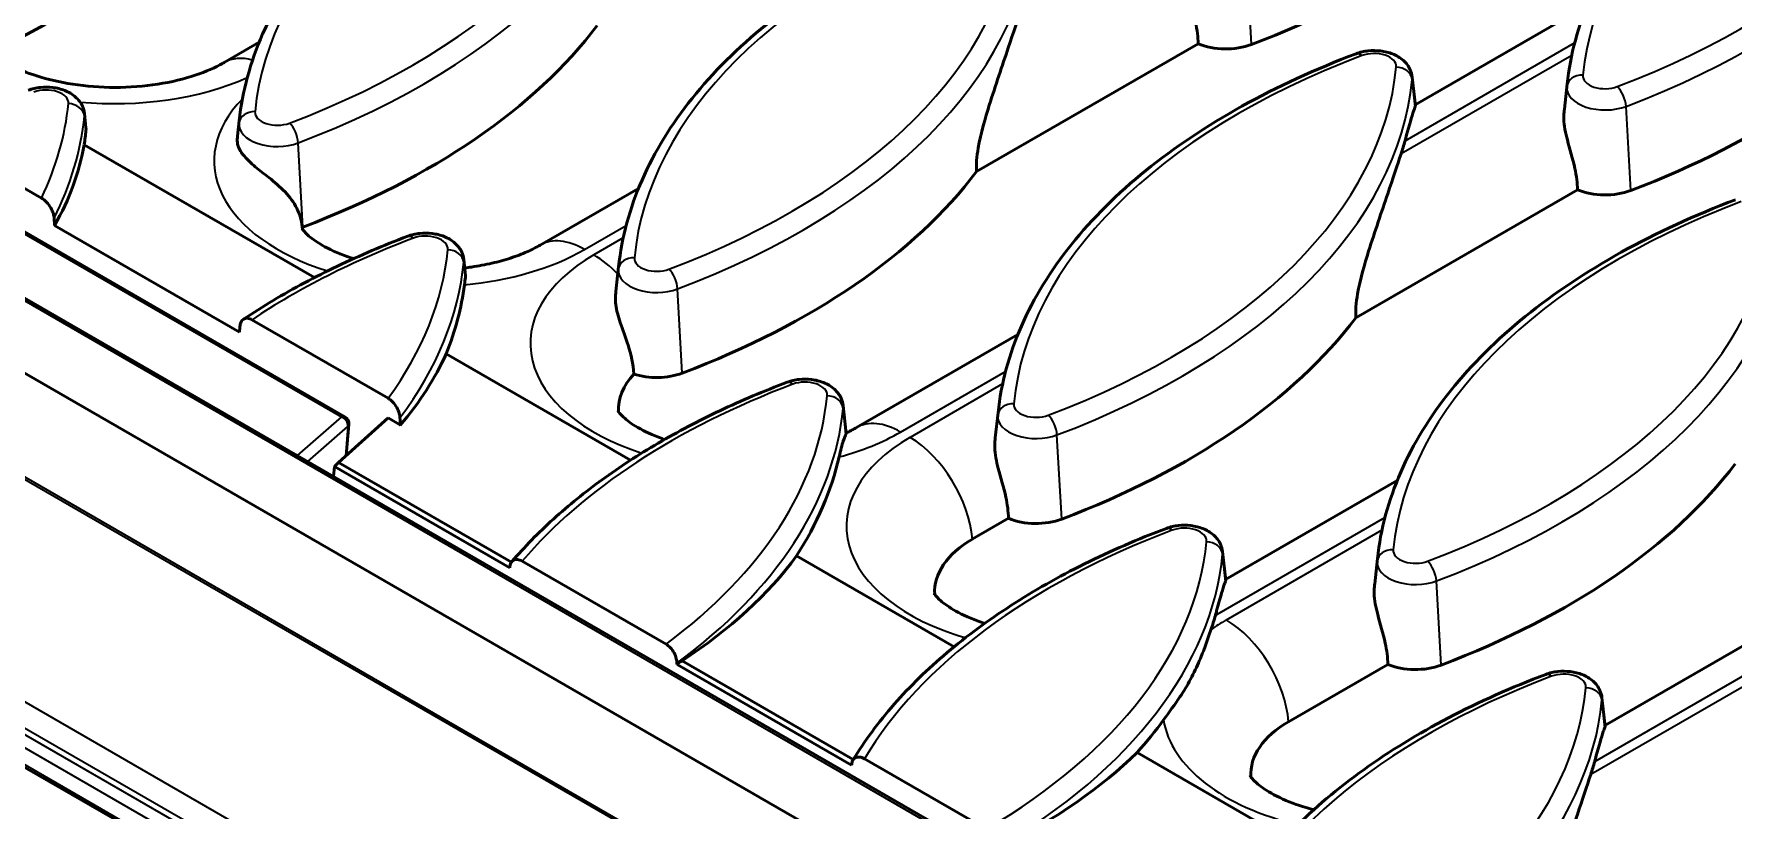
# Model space of a CAD drawing. Header units: millimetres. Extents: x 0 to 1485, y 0 to 1050.
# Drawn here: x 138 to 190.8, y 254.7 to 278.8 of the extents above; entities that cross this region are included whole.
import ezdxf

# ---------------------------------------------------------------- set-up
doc = ezdxf.new("R2010")
doc.units = ezdxf.units.MM
doc.header["$LTSCALE"] = 2.5
doc.layers.add('Sichtbar (ISO)', color=7, linetype='Continuous', lineweight=50)
doc.layers.add('Sichtbar schmal (ISO)', color=7, linetype='Continuous', lineweight=35)

msp = doc.modelspace()

# ---------------------------------------------------------------- linework, layer by layer
at = {"layer": 'Sichtbar (ISO)'}
for p, q in [((405.172, 116.161), (51.619, 320.286)), ((49.549, 319.15), (403.102, 115.026)), ((48.187, 307.69), (403.051, 102.809)), ((180.884, 276.594), (186.218, 279.674)), ((143.881, 277.911), (144.97, 278.54)), ((167.256, 274.523), (174.139, 278.497)), ((180.791, 277.462), (180.887, 276.566)), ((185.601, 277.246), (185.517, 276.459)), ((139.543, 276.328), (139.591, 275.886)), ((144.353, 276.112), (144.301, 275.622)), ((134.899, 275.61), (138.207, 273.701)), ((146.688, 271.232), (139.536, 275.361)), ((153.702, 272.241), (156.755, 274.004)), ((179.041, 269.987), (185.924, 273.961)), ((147.634, 266.909), (136.622, 273.267)), ((138.602, 273.08), (138.605, 273.041)), ((138.616, 272.851), (144.356, 269.538)), ((151.328, 271.792), (151.381, 271.301)), ((156.139, 271.576), (156.055, 270.8)), ((144.376, 269.709), (144.381, 269.744)), ((144.749, 269.923), (148.976, 267.483)), ((163.523, 266.571), (168.54, 269.467)), ((156.51, 265.561), (150.784, 268.868)), ((163.113, 267.256), (163.206, 266.39)), ((147.436, 265.493), (148.975, 266.871)), ((147.679, 265.711), (147.758, 266.672)), ((149.357, 266.65), (148.975, 266.871)), ((167.924, 267.04), (167.839, 266.253)), ((147.307, 265.364), (147.436, 265.493)), ((152.808, 262.392), (147.436, 265.493)), ((147.282, 265.054), (147.307, 265.364)), ((147.307, 265.364), (152.756, 262.218)), ((174.992, 261.852), (180.325, 264.931)), ((167.125, 263.107), (168.247, 263.755)), ((153.143, 262.424), (157.611, 259.844)), ((166.556, 259.761), (161.662, 262.587)), ((174.899, 262.72), (174.995, 261.824)), ((179.709, 262.504), (179.624, 261.717)), ((152.756, 262.218), (152.759, 262.253)), ((186.777, 257.316), (192.11, 260.395)), ((157.951, 259.256), (157.952, 259.217)), ((157.952, 259.217), (163.373, 256.088)), ((163.426, 256.262), (158.107, 259.332)), ((176.946, 257.437), (180.032, 259.218)), ((186.684, 258.184), (186.78, 257.288)), ((163.373, 256.088), (163.377, 256.123)), ((163.777, 256.284), (167.564, 254.098)), ((176.834, 253.828), (172.242, 256.479))]:
    msp.add_line(p, q, dxfattribs=at)
msp.add_arc((147.509, 266.693), 0.25, 355.3031, 60, dxfattribs=at)
for centre, major_axis, ratio, start_param, end_param in [((162.233, 290.431), (-24.756, 0), 0.57735, 2.150508, 2.731215), ((120.985, 289.297), (-24.756, 0), 0.57735, 2.256006, 2.731215), ((174.018, 285.895), (-24.756, 0), 0.57735, 2.150508, 2.731215), ((132.77, 284.761), (-24.756, 0), 0.57735, 2.150508, 2.731215), ((174.996, 279.177), (-1.456, 0), 0.57735, 0.941808, 2.150508), ((115.092, 276.596), (24.538, 0), 0.57735, 6.195914, 6.227073), ((138.356, 275.842), (1.238, 0), 0.57735, 6.227073, 6.345089), ((115.2, 277.569), (24.428, -1.412), 0.534836, 6.023621, 6.222012), ((156.34, 277.73), (24.538, 0), 0.57735, 6.094503, 6.123734), ((144.555, 280.225), (-24.756, 0), 0.57735, 2.150508, 2.731215), ((186.781, 274.641), (-1.456, 0), 0.57735, 0.941808, 2.150508), ((145.533, 273.507), (-1.456, 0), 0.57735, 2.134997, 2.150508), ((150.312, 272.814), (-4, 0), 0.57735, 0.007874, 0.035044), ((126.877, 272.06), (24.538, 0), 0.57735, 6.055891, 6.20909), ((156.34, 275.689), (-24.756, 0), 0.57735, 2.150508, 2.731215), ((126.985, 272.871), (24.445, -1.413), 0.534836, 5.898086, 6.081476), ((160.133, 267.144), (-4, 0), 0.57735, 5.790555, 6.318229), ((157.318, 268.97), (-1.456, 0), 0.57735, 1.061546, 2.150508), ((138.662, 267.524), (24.538, 0), 0.57735, 5.92724, 6.151315), ((168.125, 271.153), (-24.756, 0), 0.57735, 2.150508, 2.731215), ((169.103, 264.434), (-1.456, 0), 0.57735, 0.941808, 2.150508), ((169.954, 261.474), (-4, 0), 0.57735, 5.497787, 6.318229), ((138.771, 268.173), (24.463, -1.414), 0.534836, 5.654195, 5.952446), ((150.448, 262.988), (24.538, 0), 0.57735, 6.091814, 6.123755), ((138.662, 267.932), (-24.494, 0), 0.57735, 2.477616, 2.487905), ((180.889, 259.898), (-1.456, 0), 0.57735, 0.941808, 2.150508), ((150.448, 262.988), (-24.538, 0), 0.57735, 2.66421, 2.743231), ((179.775, 255.804), (-4, 0), 0.57735, 5.497787, 6.318229), ((150.556, 263.475), (24.48, -1.415), 0.534836, 5.540357, 5.830737), ((162.233, 258.452), (24.538, 0), 0.57735, 6.094503, 6.123734)]:
    msp.add_ellipse(centre, major_axis=major_axis, ratio=ratio, start_param=start_param, end_param=end_param, dxfattribs=at)
for points, knots in [([(185.601, 277.246), (185.699, 278.155), (185.943, 279.057), (186.711, 280.809), (187.233, 281.658), (188.532, 283.277), (189.307, 284.047), (191.083, 285.485), (192.083, 286.153), (194.272, 287.367), (195.461, 287.914), (196.725, 288.392)], [2.4180978, 2.4180978, 2.4180978, 2.4180978, 2.6039342, 2.6039342, 2.7897706, 2.7897706, 2.9756069, 2.9756069, 3.1614433, 3.1614433, 3.3472796, 3.3472796, 3.3472796, 3.3472796]), ([(144.353, 276.112), (144.451, 277.021), (144.696, 277.923), (145.463, 279.675), (145.985, 280.524), (147.284, 282.143), (148.06, 282.913), (149.835, 284.351), (150.835, 285.019), (153.024, 286.233), (154.213, 286.78), (155.477, 287.258)], [2.4180978, 2.4180978, 2.4180978, 2.4180978, 2.6039342, 2.6039342, 2.7897706, 2.7897706, 2.9756069, 2.9756069, 3.1614433, 3.1614433, 3.3472796, 3.3472796, 3.3472796, 3.3472796]), ([(156.139, 271.576), (156.236, 272.485), (156.481, 273.387), (157.248, 275.139), (157.77, 275.988), (159.069, 277.607), (159.845, 278.377), (161.62, 279.815), (162.62, 280.483), (164.809, 281.697), (165.998, 282.244), (167.263, 282.722)], [2.4180978, 2.4180978, 2.4180978, 2.4180978, 2.6039342, 2.6039342, 2.7897706, 2.7897706, 2.9756069, 2.9756069, 3.1614433, 3.1614433, 3.3472796, 3.3472796, 3.3472796, 3.3472796]), ([(174.139, 278.497), (174.136, 278.704), (174.107, 278.928), (173.995, 279.453), (173.899, 279.757), (173.797, 280.15), (173.77, 280.263), (173.729, 280.485), (173.716, 280.594), (173.711, 280.75), (173.712, 280.808), (173.718, 280.865)], [1.754995, 1.754995, 1.754995, 1.754995, 1.892647, 1.892647, 2.0720945, 2.0720945, 2.1365308, 2.1365308, 2.2009671, 2.2009671, 2.2396712, 2.2396712, 2.2396712, 2.2396712]), ([(168.657, 279.609), (168.541, 279.258), (168.4, 278.834), (168.055, 277.815), (167.844, 277.205), (167.53, 276.194), (167.386, 275.704), (167.286, 275.135), (167.267, 274.997), (167.248, 274.742), (167.247, 274.624), (167.256, 274.523)], [3.562475, 3.562475, 3.562475, 3.562475, 3.924729, 3.924729, 4.355561, 4.355561, 4.625893, 4.625893, 4.702196, 4.702196, 4.773128, 4.773128, 4.773128, 4.773128]), ([(136.476, 278.431), (136.476, 278.431), (136.479, 278.425), (136.51, 278.377), (136.581, 278.285), (136.843, 278.07), (137.016, 277.952), (137.464, 277.717), (137.744, 277.599), (138.399, 277.389), (138.779, 277.299), (139.602, 277.173), (140.047, 277.14), (140.945, 277.14), (141.397, 277.175), (142.244, 277.307), (142.64, 277.403), (143.319, 277.629), (143.607, 277.757), (143.852, 277.894), (143.866, 277.903), (143.881, 277.911)], [4.199063, 4.199063, 4.199063, 4.199063, 4.28363, 4.28363, 4.538344, 4.538344, 4.759599, 4.759599, 4.991313, 4.991313, 5.238778, 5.238778, 5.498057, 5.498057, 5.761601, 5.761601, 6.02072, 6.02072, 6.267163, 6.267163, 6.283185, 6.283185, 6.283185, 6.283185]), ([(167.924, 267.04), (168.021, 267.949), (168.266, 268.851), (169.033, 270.602), (169.556, 271.452), (170.854, 273.071), (171.63, 273.841), (173.405, 275.279), (174.405, 275.946), (176.594, 277.161), (177.783, 277.708), (179.048, 278.186)], [2.4180978, 2.4180978, 2.4180978, 2.4180978, 2.6039342, 2.6039342, 2.7897706, 2.7897706, 2.9756069, 2.9756069, 3.1614433, 3.1614433, 3.3472796, 3.3472796, 3.3472796, 3.3472796]), ([(179.048, 278.186), (179.168, 278.231), (179.295, 278.26), (179.551, 278.287), (179.68, 278.287), (179.935, 278.255), (180.061, 278.225), (180.3, 278.13), (180.415, 278.065), (180.601, 277.899), (180.677, 277.805), (180.76, 277.62), (180.783, 277.542), (180.791, 277.462)], [3.34728, 3.34728, 3.34728, 3.34728, 3.742348, 3.742348, 4.136015, 4.136015, 4.530025, 4.530025, 4.924042, 4.924042, 5.243901, 5.243901, 5.435884, 5.435884, 5.435884, 5.435884]), ([(137.8, 277.052), (137.92, 277.097), (138.047, 277.126), (138.303, 277.153), (138.432, 277.153), (138.688, 277.121), (138.813, 277.091), (139.052, 276.996), (139.167, 276.931), (139.353, 276.765), (139.429, 276.671), (139.513, 276.486), (139.535, 276.408), (139.543, 276.328)], [3.34728, 3.34728, 3.34728, 3.34728, 3.742348, 3.742348, 4.136015, 4.136015, 4.530025, 4.530025, 4.924042, 4.924042, 5.243901, 5.243901, 5.435884, 5.435884, 5.435884, 5.435884]), ([(180.881, 276.539), (180.866, 276.504), (180.85, 276.459), (180.773, 276.229), (180.699, 275.958), (180.601, 275.604), (180.584, 275.544), (180.566, 275.481)], [0.635921, 0.635921, 0.635921, 0.635921, 0.7360198, 0.7360198, 1.0671166, 1.0671166, 1.1316401, 1.1316401, 1.1316401, 1.1316401]), ([(185.924, 273.961), (185.922, 274.168), (185.892, 274.392), (185.78, 274.917), (185.685, 275.221), (185.582, 275.613), (185.555, 275.727), (185.514, 275.949), (185.501, 276.058), (185.496, 276.213), (185.498, 276.272), (185.503, 276.328)], [1.754995, 1.754995, 1.754995, 1.754995, 1.892647, 1.892647, 2.0720945, 2.0720945, 2.1365308, 2.1365308, 2.2009671, 2.2009671, 2.2396712, 2.2396712, 2.2396712, 2.2396712]), ([(146.312, 272.796), (146.285, 273.043), (146.215, 273.237), (146.049, 273.568), (145.926, 273.732), (145.622, 274.053), (145.451, 274.197), (145.126, 274.457), (144.981, 274.567), (144.721, 274.785), (144.605, 274.891), (144.421, 275.108), (144.355, 275.214), (144.294, 275.393), (144.285, 275.466), (144.292, 275.536)], [-0.8478727, -0.8478727, -0.8478727, -0.8478727, -0.7462862, -0.7462862, -0.624715, -0.624715, -0.5010275, -0.5010275, -0.3965212, -0.3965212, -0.2943191, -0.2943191, -0.1948734, -0.1948734, -0.1246756, -0.1246756, -0.1246756, -0.1246756]), ([(180.442, 275.073), (180.326, 274.722), (180.185, 274.298), (179.84, 273.279), (179.629, 272.669), (179.315, 271.658), (179.171, 271.168), (179.071, 270.599), (179.052, 270.461), (179.033, 270.206), (179.033, 270.088), (179.041, 269.987)], [3.562475, 3.562475, 3.562475, 3.562475, 3.924729, 3.924729, 4.355561, 4.355561, 4.625893, 4.625893, 4.702196, 4.702196, 4.773128, 4.773128, 4.773128, 4.773128]), ([(138.207, 273.701), (138.259, 273.671), (138.32, 273.622), (138.414, 273.524), (138.463, 273.459), (138.53, 273.343), (138.561, 273.273), (138.591, 273.171), (138.6, 273.123), (138.602, 273.08)], [0.4767997, 0.4767997, 0.4767997, 0.4767997, 0.5211782, 0.5211782, 0.5631257, 0.5631257, 0.6017651, 0.6017651, 0.6289076, 0.6289076, 0.6289076, 0.6289076]), ([(179.709, 262.504), (179.806, 263.413), (180.051, 264.315), (180.818, 266.066), (181.341, 266.916), (182.639, 268.535), (183.415, 269.305), (185.19, 270.742), (186.19, 271.41), (188.379, 272.625), (189.568, 273.172), (190.833, 273.65)], [2.4180978, 2.4180978, 2.4180978, 2.4180978, 2.6039342, 2.6039342, 2.7897706, 2.7897706, 2.9756069, 2.9756069, 3.1614433, 3.1614433, 3.3472796, 3.3472796, 3.3472796, 3.3472796]), ([(144.484, 269.939), (144.782, 270.138), (145.089, 270.332), (145.721, 270.709), (146.045, 270.892), (146.711, 271.247), (147.053, 271.42), (147.751, 271.753), (148.108, 271.914), (148.836, 272.224), (149.207, 272.373), (149.585, 272.516)], [3.0695019, 3.0695019, 3.0695019, 3.0695019, 3.1250575, 3.1250575, 3.180613, 3.180613, 3.2361685, 3.2361685, 3.2917241, 3.2917241, 3.3472796, 3.3472796, 3.3472796, 3.3472796]), ([(146.297, 272.761), (146.297, 272.761), (146.299, 272.758), (146.319, 272.725), (146.381, 272.636), (146.634, 272.421), (146.801, 272.305), (147.236, 272.069), (147.509, 271.95), (147.847, 271.838), (147.876, 271.829), (147.904, 271.82)], [4.1990628, 4.1990628, 4.1990628, 4.1990628, 4.259345, 4.259345, 4.5240345, 4.5240345, 4.7452462, 4.7452462, 4.9759835, 4.9759835, 4.9967747, 4.9967747, 4.9967747, 4.9967747]), ([(149.585, 272.516), (149.706, 272.561), (149.832, 272.59), (150.088, 272.617), (150.217, 272.616), (150.473, 272.585), (150.598, 272.555), (150.837, 272.46), (150.952, 272.395), (151.138, 272.229), (151.214, 272.135), (151.298, 271.949), (151.32, 271.872), (151.328, 271.792)], [3.34728, 3.34728, 3.34728, 3.34728, 3.742348, 3.742348, 4.136015, 4.136015, 4.530025, 4.530025, 4.924042, 4.924042, 5.243901, 5.243901, 5.435884, 5.435884, 5.435884, 5.435884]), ([(151.356, 271.532), (151.427, 271.54), (151.497, 271.549), (151.786, 271.592), (151.999, 271.632), (152.407, 271.726), (152.601, 271.781), (152.965, 271.9), (153.134, 271.965), (153.442, 272.1), (153.581, 272.171), (153.702, 272.241)], [5.7028868, 5.7028868, 5.7028868, 5.7028868, 5.7455387, 5.7455387, 5.8799504, 5.8799504, 6.014362, 6.014362, 6.1487737, 6.1487737, 6.2831853, 6.2831853, 6.2831853, 6.2831853]), ([(151.381, 271.301), (151.383, 271.281), (151.383, 271.26), (151.379, 271.238), (151.379, 271.238), (151.379, 271.238)], [-0.124689, -0.124689, -0.124689, -0.124689, -0.09496697, -0.09496697, -0.09481806, -0.09481806, -0.09481806, -0.09481806]), ([(156.608, 268.236), (156.595, 268.547), (156.524, 268.845), (156.356, 269.377), (156.265, 269.611), (156.123, 270.036), (156.072, 270.216), (156.036, 270.488), (156.033, 270.585), (156.042, 270.677)], [-0.5933631, -0.5933631, -0.5933631, -0.5933631, -0.4453286, -0.4453286, -0.3155951, -0.3155951, -0.2024793, -0.2024793, -0.1343863, -0.1343863, -0.1343863, -0.1343863]), ([(144.381, 269.744), (144.385, 269.785), (144.397, 269.824), (144.43, 269.892), (144.461, 269.926), (144.526, 269.964), (144.571, 269.973), (144.654, 269.966), (144.706, 269.949), (144.749, 269.923)], [0.0084432, 0.0084432, 0.0084432, 0.0084432, 0.0370523, 0.0370523, 0.0740566, 0.0740566, 0.111089, 0.111089, 0.1482178, 0.1482178, 0.1482178, 0.1482178]), ([(152.821, 262.409), (153.212, 262.864), (153.644, 263.306), (154.584, 264.158), (155.092, 264.569), (156.177, 265.355), (156.754, 265.73), (157.972, 266.443), (158.613, 266.78), (159.951, 267.412), (160.648, 267.707), (161.37, 267.98)], [2.8170169, 2.8170169, 2.8170169, 2.8170169, 2.9230694, 2.9230694, 3.029122, 3.029122, 3.1351745, 3.1351745, 3.2412271, 3.2412271, 3.3472796, 3.3472796, 3.3472796, 3.3472796]), ([(161.37, 267.98), (161.491, 268.025), (161.617, 268.054), (161.873, 268.081), (162.003, 268.08), (162.258, 268.049), (162.383, 268.019), (162.623, 267.924), (162.737, 267.859), (162.923, 267.693), (162.999, 267.599), (163.083, 267.413), (163.105, 267.336), (163.113, 267.256)], [3.34728, 3.34728, 3.34728, 3.34728, 3.742348, 3.742348, 4.136015, 4.136015, 4.530025, 4.530025, 4.924042, 4.924042, 5.243901, 5.243901, 5.435884, 5.435884, 5.435884, 5.435884]), ([(149.021, 267.454), (149.057, 267.428), (149.094, 267.396), (149.167, 267.318), (149.213, 267.255), (149.277, 267.142), (149.306, 267.072), (149.334, 266.97), (149.343, 266.921), (149.345, 266.878)], [0.4737426, 0.4737426, 0.4737426, 0.4737426, 0.5022838, 0.5022838, 0.5420611, 0.5420611, 0.5800859, 0.5800859, 0.6079076, 0.6079076, 0.6079076, 0.6079076]), ([(156.118, 267.091), (156.118, 267.091), (156.119, 267.09), (156.13, 267.07), (156.176, 266.998), (156.386, 266.805), (156.536, 266.691), (156.938, 266.457), (157.193, 266.337), (157.513, 266.221), (157.539, 266.212), (157.565, 266.203)], [4.1990628, 4.1990628, 4.1990628, 4.1990628, 4.23945, 4.23945, 4.4873145, 4.4873145, 4.7090489, 4.7090489, 4.9374091, 4.9374091, 4.9570769, 4.9570769, 4.9570769, 4.9570769]), ([(163.205, 266.406), (163.221, 266.413), (163.236, 266.421), (163.276, 266.44), (163.3, 266.452), (163.347, 266.475), (163.371, 266.487), (163.416, 266.511), (163.438, 266.523), (163.481, 266.547), (163.502, 266.559), (163.523, 266.571)], [6.1772271, 6.1772271, 6.1772271, 6.1772271, 6.1917517, 6.1917517, 6.2146101, 6.2146101, 6.2374685, 6.2374685, 6.2603269, 6.2603269, 6.2831853, 6.2831853, 6.2831853, 6.2831853]), ([(163.2, 266.369), (163.175, 266.323), (163.147, 266.252), (163.078, 266.031), (163.034, 265.867), (162.987, 265.661)], [-0.3854606, -0.3854606, -0.3854606, -0.3854606, -0.2155039, -0.2155039, 0, 0, 0, 0]), ([(168.247, 263.755), (168.244, 263.962), (168.215, 264.186), (168.103, 264.71), (168.007, 265.015), (167.904, 265.407), (167.877, 265.52), (167.836, 265.743), (167.823, 265.852), (167.818, 266.007), (167.82, 266.065), (167.826, 266.122)], [1.754995, 1.754995, 1.754995, 1.754995, 1.892647, 1.892647, 2.0720945, 2.0720945, 2.1365308, 2.1365308, 2.2009671, 2.2009671, 2.2396712, 2.2396712, 2.2396712, 2.2396712]), ([(163.416, 256.246), (163.779, 256.841), (164.207, 257.419), (165.186, 258.535), (165.736, 259.072), (166.95, 260.097), (167.612, 260.585), (169.038, 261.505), (169.801, 261.937), (171.416, 262.738), (172.267, 263.108), (173.155, 263.443)], [2.6945783, 2.6945783, 2.6945783, 2.6945783, 2.8251185, 2.8251185, 2.9556588, 2.9556588, 3.0861991, 3.0861991, 3.2167394, 3.2167394, 3.3472796, 3.3472796, 3.3472796, 3.3472796]), ([(173.155, 263.443), (173.276, 263.489), (173.402, 263.518), (173.658, 263.545), (173.788, 263.544), (174.043, 263.513), (174.168, 263.483), (174.408, 263.388), (174.522, 263.323), (174.708, 263.157), (174.784, 263.063), (174.868, 262.877), (174.89, 262.8), (174.899, 262.72)], [3.34728, 3.34728, 3.34728, 3.34728, 3.742348, 3.742348, 4.136015, 4.136015, 4.530025, 4.530025, 4.924042, 4.924042, 5.243901, 5.243901, 5.435884, 5.435884, 5.435884, 5.435884]), ([(152.759, 262.253), (152.764, 262.293), (152.775, 262.331), (152.808, 262.398), (152.839, 262.433), (152.906, 262.47), (152.953, 262.479), (153.04, 262.47), (153.096, 262.451), (153.143, 262.424)], [0.0084385, 0.0084385, 0.0084385, 0.0084385, 0.0364227, 0.0364227, 0.0734926, 0.0734926, 0.111794, 0.111794, 0.1515427, 0.1515427, 0.1515427, 0.1515427]), ([(174.989, 261.797), (174.973, 261.762), (174.957, 261.717), (174.881, 261.487), (174.806, 261.215), (174.712, 260.875), (174.699, 260.83), (174.686, 260.783)], [0.635921, 0.635921, 0.635921, 0.635921, 0.7360198, 0.7360198, 1.0671166, 1.0671166, 1.1163371, 1.1163371, 1.1163371, 1.1163371]), ([(165.939, 261.421), (165.939, 261.421), (165.94, 261.42), (165.949, 261.402), (165.993, 261.333), (166.196, 261.143), (166.343, 261.03), (166.74, 260.796), (166.993, 260.676), (167.358, 260.542), (167.433, 260.516), (167.51, 260.491)], [4.1990628, 4.1990628, 4.1990628, 4.1990628, 4.2364334, 4.2364334, 4.4812813, 4.4812813, 4.7031998, 4.7031998, 4.9311911, 4.9311911, 4.9880543, 4.9880543, 4.9880543, 4.9880543]), ([(180.032, 259.218), (180.029, 259.426), (180, 259.65), (179.888, 260.174), (179.792, 260.479), (179.69, 260.871), (179.662, 260.984), (179.621, 261.207), (179.608, 261.316), (179.603, 261.471), (179.605, 261.529), (179.611, 261.586)], [1.754995, 1.754995, 1.754995, 1.754995, 1.892647, 1.892647, 2.0720945, 2.0720945, 2.1365308, 2.1365308, 2.2009671, 2.2009671, 2.2396712, 2.2396712, 2.2396712, 2.2396712]), ([(174.537, 260.293), (174.484, 260.135), (174.427, 259.97), (174.31, 259.652), (174.25, 259.497), (174.098, 259.14), (174.007, 258.948), (173.8, 258.564), (173.692, 258.385), (173.414, 257.967), (173.244, 257.739), (173.064, 257.492)], [-0.9982078, -0.9982078, -0.9982078, -0.9982078, -0.8333139, -0.8333139, -0.6827434, -0.6827434, -0.482162, -0.482162, -0.2785039, -0.2785039, 0, 0, 0, 0]), ([(157.611, 259.844), (157.655, 259.819), (157.707, 259.777), (157.786, 259.69), (157.829, 259.63), (157.888, 259.52), (157.915, 259.452), (157.942, 259.35), (157.95, 259.3), (157.951, 259.256)], [0.4460192, 0.4460192, 0.4460192, 0.4460192, 0.4834233, 0.4834233, 0.5208221, 0.5208221, 0.5580742, 0.5580742, 0.5866425, 0.5866425, 0.5866425, 0.5866425]), ([(174.317, 249.89), (174.591, 250.636), (174.964, 251.366), (175.898, 252.776), (176.457, 253.457), (177.747, 254.753), (178.477, 255.369), (180.089, 256.524), (180.97, 257.063), (182.864, 258.054), (183.875, 258.505), (184.94, 258.907)], [2.5646578, 2.5646578, 2.5646578, 2.5646578, 2.7211822, 2.7211822, 2.8777066, 2.8777066, 3.0342309, 3.0342309, 3.1907553, 3.1907553, 3.3472796, 3.3472796, 3.3472796, 3.3472796]), ([(184.94, 258.907), (185.061, 258.953), (185.187, 258.981), (185.443, 259.009), (185.573, 259.008), (185.828, 258.977), (185.953, 258.947), (186.193, 258.852), (186.307, 258.787), (186.494, 258.621), (186.57, 258.527), (186.653, 258.341), (186.675, 258.264), (186.684, 258.184)], [3.34728, 3.34728, 3.34728, 3.34728, 3.742348, 3.742348, 4.136015, 4.136015, 4.530025, 4.530025, 4.924042, 4.924042, 5.243901, 5.243901, 5.435884, 5.435884, 5.435884, 5.435884]), ([(186.774, 257.261), (186.759, 257.226), (186.742, 257.181), (186.666, 256.951), (186.591, 256.679), (186.493, 256.325), (186.476, 256.265), (186.459, 256.202)], [0.635921, 0.635921, 0.635921, 0.635921, 0.7360198, 0.7360198, 1.0671166, 1.0671166, 1.1316401, 1.1316401, 1.1316401, 1.1316401]), ([(163.377, 256.123), (163.381, 256.162), (163.392, 256.2), (163.425, 256.266), (163.457, 256.3), (163.526, 256.336), (163.575, 256.344), (163.667, 256.334), (163.727, 256.313), (163.777, 256.284)], [0.0084361, 0.0084361, 0.0084361, 0.0084361, 0.0358192, 0.0358192, 0.0730838, 0.0730838, 0.1128159, 0.1128159, 0.1553307, 0.1553307, 0.1553307, 0.1553307]), ([(175.76, 255.751), (175.76, 255.751), (175.761, 255.749), (175.775, 255.724), (175.827, 255.646), (176.054, 255.444), (176.21, 255.329), (176.625, 255.094), (176.887, 254.974), (177.359, 254.809), (177.542, 254.754), (177.734, 254.705)], [4.1990628, 4.1990628, 4.1990628, 4.1990628, 4.2466447, 4.2466447, 4.501704, 4.501704, 4.7231164, 4.7231164, 4.9523828, 4.9523828, 5.0825039, 5.0825039, 5.0825039, 5.0825039]), ([(186.335, 255.795), (186.219, 255.444), (186.077, 255.02), (185.871, 254.409), (185.82, 254.259), (185.768, 254.106)], [3.5624746, 3.5624746, 3.5624746, 3.5624746, 3.9247289, 3.9247289, 4.0380301, 4.0380301, 4.0380301, 4.0380301])]:
    msp.add_open_spline(points, degree=3, knots=knots, dxfattribs=at)
for points in [[(180.887, 276.566), (180.888, 276.56), (180.886, 276.551), (180.881, 276.539)], [(185.503, 276.328), (185.508, 276.372), (185.512, 276.416), (185.517, 276.459)], [(144.292, 275.536), (144.295, 275.565), (144.298, 275.594), (144.301, 275.622)], [(151.379, 271.238), (151.369, 271.172), (151.358, 271.096), (151.348, 271.011)], [(156.042, 270.677), (156.047, 270.718), (156.051, 270.759), (156.055, 270.8)], [(148.976, 267.483), (148.991, 267.475), (149.006, 267.465), (149.021, 267.454)], [(163.206, 266.39), (163.207, 266.385), (163.205, 266.378), (163.2, 266.369)], [(167.826, 266.122), (167.83, 266.166), (167.835, 266.21), (167.839, 266.253)], [(174.995, 261.824), (174.995, 261.817), (174.994, 261.808), (174.989, 261.797)], [(179.611, 261.586), (179.615, 261.63), (179.62, 261.674), (179.624, 261.717)], [(174.686, 260.783), (174.682, 260.768), (174.678, 260.753), (174.674, 260.739)], [(186.78, 257.288), (186.781, 257.281), (186.779, 257.272), (186.774, 257.261)]]:
    msp.add_open_spline(points, degree=3, dxfattribs=at)
for points, weights in [([(138.605, 273.041), (138.61, 272.946), (138.616, 272.851)], [1, 1.00000098271, 1.00000184436]), ([(144.356, 269.538), (144.366, 269.623), (144.376, 269.709)], [1.00000143278, 1.00000076321, 1]), ([(149.345, 266.878), (149.351, 266.764), (149.357, 266.65)], [1, 1.00000007994, 1])]:
    msp.add_rational_spline(points, weights, degree=2, dxfattribs=at)
at = {"layer": 'Sichtbar schmal (ISO)'}
for p, q in [((51.494, 320.273), (405.047, 116.149)), ((48.842, 316.26), (402.395, 112.135)), ((402.404, 112.205), (48.851, 316.329)), ((48.842, 309.353), (402.395, 105.228)), ((48.135, 308.332), (401.688, 104.208)), ((401.865, 104.514), (48.312, 308.638)), ((48.488, 308.74), (402.042, 104.616)), ((401.688, 103.68), (48.135, 307.804)), ((175.794, 278.473), (175.648, 281.087)), ((180.566, 275.481), (185.836, 278.523)), ((185.744, 278.134), (180.442, 275.073)), ((180.881, 276.539), (180.792, 277.381)), ((185.503, 276.328), (185.593, 277.164)), ((139.591, 275.802), (139.544, 276.247)), ((187.579, 273.937), (187.433, 276.551)), ((144.292, 275.536), (144.345, 276.03)), ((146.331, 272.803), (146.185, 275.417)), ((136.513, 273.263), (147.525, 266.905)), ((155.077, 272.105), (156.373, 272.853)), ((156.281, 272.464), (155.368, 271.936)), ((151.379, 271.238), (151.329, 271.711)), ((156.042, 270.677), (156.13, 271.494)), ((158.116, 268.267), (157.97, 270.881)), ((164.898, 266.434), (168.158, 268.317)), ((168.066, 267.927), (165.189, 266.266)), ((163.2, 266.369), (163.114, 267.175)), ((147.525, 266.905), (146.156, 265.704)), ((146.485, 265.515), (147.725, 266.603)), ((147.725, 266.603), (147.649, 265.684)), ((167.826, 266.122), (167.915, 266.958)), ((169.901, 263.731), (169.755, 266.345)), ((174.719, 260.764), (179.943, 263.781)), ((179.851, 263.391), (175.01, 260.596)), ((174.989, 261.797), (174.899, 262.639)), ((179.611, 261.586), (179.7, 262.422)), ((181.686, 259.195), (181.54, 261.809)), ((186.459, 256.202), (191.728, 259.245)), ((191.636, 258.855), (186.335, 255.795)), ((186.774, 257.261), (186.684, 258.103))]:
    msp.add_line(p, q, dxfattribs=at)
for centre, major_axis, ratio, start_param, end_param in [((210.044, 276.744), (-23.992, 0), 0.57735, 5.2921, 6.227073), ((174.018, 288.753), (23.992, 0), 0.57735, 5.2921, 6.227073), ((168.797, 275.61), (-23.992, 0), 0.57735, 5.2921, 6.227073), ((174.018, 288.38), (24.49, 0), 0.57735, 5.2921, 6.227073), ((132.77, 287.619), (23.992, 0), 0.57735, 5.2921, 6.227073), ((132.77, 287.246), (24.49, 0), 0.57735, 5.2921, 6.227073), ((180.582, 271.074), (-23.992, 0), 0.57735, 5.2921, 6.227073), ((144.555, 283.083), (23.992, 0), 0.57735, 5.2921, 6.227073), ((144.555, 282.71), (24.49, 0), 0.57735, 5.2921, 6.227073), ((179.224, 277.718), (-0.177, 0.468), 0.447262, 5.581488, 6.283185), ((179.603, 277.792), (0.692, 0), 0.57735, 6.227073, 8.433693), ((145.256, 275.529), (-1.375, 2.382), 0.57735, 5.752822, 6.283185), ((192.367, 266.538), (-23.992, 0), 0.57735, 5.2921, 6.227073), ((156.34, 278.547), (23.992, 0), 0.57735, 5.2921, 6.227073), ((180.294, 277.361), (0.498, -0.048), 0.815212, 0.166414, 1.649944), ((140.491, 280.526), (6.739, 0), 0.57735, 4.550838, 5.368602), ((156.34, 278.174), (24.49, 0), 0.57735, 5.2921, 6.227073), ((179.603, 277.419), (1.19, 0), 0.57735, 6.227073, 6.345089), ((186.781, 277.126), (-1.19, 0), 0.57735, 6.227073, 8.433693), ((186.09, 277.112), (-0.498, 0.048), 0.815212, 4.791537, 6.275066), ((210.044, 276.371), (-24.49, 0), 0.57735, 6.221282, 6.227073), ((186.781, 277.498), (-0.692, 0), 0.57735, 6.227073, 8.433693), ((187.16, 276.756), (0.177, -0.468), 0.447262, 0.956366, 2.439895), ((138.356, 276.658), (0.692, 0), 0.57735, 6.227073, 8.433693), ((115.092, 277.413), (23.992, 0), 0.57735, 6.011911, 6.227073), ((139.046, 276.227), (0.498, -0.048), 0.815212, 0.166414, 1.649944), ((150.312, 274.856), (-6.739, 0), 0.57735, 5.76709, 7.356189), ((115.092, 277.04), (24.49, 0), 0.57735, 5.999346, 6.227073), ((138.356, 276.285), (1.19, 0), 0.57735, 6.227073, 6.345089), ((144.842, 275.978), (-0.498, 0.048), 0.815212, 4.791537, 6.275066), ((168.797, 275.237), (-24.49, 0), 0.57735, 6.221282, 6.227073), ((145.533, 276.364), (-0.692, 0), 0.57735, 6.227073, 8.433693), ((145.533, 275.992), (-1.19, 0), 0.57735, 6.227073, 8.433693), ((145.912, 275.622), (0.177, -0.468), 0.447262, 0.956366, 2.439895), ((204.152, 262.002), (-23.992, 0), 0.57735, 5.2921, 6.227073), ((168.125, 274.01), (23.992, 0), 0.57735, 5.2921, 6.227073), ((162.904, 260.868), (23.992, 0), 0.57735, 2.150508, 2.429039), ((149.762, 272.048), (-0.177, 0.468), 0.447262, 5.581488, 6.283185), ((150.141, 272.122), (0.692, 0), 0.57735, 6.227073, 8.433693), ((155.077, 269.859), (-1.375, 2.382), 0.57735, 5.497787, 6.283185), ((168.125, 273.638), (24.49, 0), 0.57735, 5.2921, 6.227073), ((126.877, 272.876), (23.992, 0), 0.57735, 5.883254, 6.227073), ((150.831, 271.691), (0.498, -0.048), 0.815212, 0.166414, 1.649944), ((150.312, 274.856), (6.739, 0), 0.57735, 4.866701, 5.497787), ((160.133, 269.185), (-6.739, 0), 0.57735, 5.497787, 7.347093), ((155.368, 269.691), (-1.375, 2.382), 0.57735, 5.104655, 5.497787), ((156.628, 271.442), (-0.498, 0.048), 0.815212, 4.791537, 6.275066), ((157.318, 271.828), (-0.692, 0), 0.57735, 6.227073, 8.433693), ((126.877, 272.504), (24.49, 0), 0.57735, 5.873965, 6.227073), ((150.141, 271.749), (1.19, 0), 0.57735, 6.227073, 6.345089), ((157.318, 271.456), (-1.19, 0), 0.57735, 6.227073, 8.433693), ((180.582, 270.701), (-24.49, 0), 0.57735, 6.221282, 6.227073), ((157.697, 271.086), (0.177, -0.468), 0.447262, 0.956366, 2.439895), ((174.689, 256.331), (23.992, 0), 0.57735, 2.150508, 2.686172), ((161.547, 267.512), (-0.177, 0.468), 0.447262, 5.581488, 6.283185), ((161.926, 267.586), (0.692, 0), 0.57735, 6.227073, 8.433693), ((138.662, 268.34), (23.992, 0), 0.57735, 5.622862, 6.227073), ((138.662, 267.968), (24.49, 0), 0.57735, 5.619322, 6.227073), ((162.617, 267.155), (0.498, -0.048), 0.815212, 0.166414, 1.649944), ((161.926, 267.213), (1.19, 0), 0.57735, 6.227073, 6.345089), ((168.413, 266.906), (-0.498, 0.048), 0.815212, 4.791537, 6.275066), ((169.103, 267.292), (-0.692, 0), 0.57735, 6.227073, 8.433693), ((147.509, 266.693), (0.125, 0.217), 0.57735, 0, 0.698132), ((147.509, 266.693), (-0.165, 0.188), 0.756108, 3.717439, 5.352632), ((147.509, 266.693), (0.249, -0.02), 0.627077, 5.808, 6.283185), ((164.898, 264.189), (-1.375, 2.382), 0.57735, 5.497787, 6.283185), ((169.103, 266.919), (-1.19, 0), 0.57735, 6.227073, 8.433693), ((192.367, 266.165), (-24.49, 0), 0.57735, 6.221282, 6.227073), ((169.482, 266.55), (0.177, -0.468), 0.447262, 0.956366, 2.439895), ((169.954, 263.515), (-6.739, 0), 0.57735, 5.497787, 7.385446), ((160.133, 269.185), (6.739, 0), 0.57735, 5.149759, 5.497787), ((165.189, 264.021), (-1.375, 2.382), 0.57735, 4.018026, 5.497787), ((186.474, 251.795), (-23.992, 0), 0.57735, 5.2921, 5.953165), ((173.332, 262.976), (-0.177, 0.468), 0.447262, 5.581488, 6.283185), ((173.711, 263.05), (0.692, 0), 0.57735, 6.227073, 8.433693), ((150.448, 263.804), (23.992, 0), 0.57735, 5.506757, 6.227073), ((174.402, 262.619), (0.498, -0.048), 0.815212, 0.166414, 1.649944), ((150.448, 263.432), (24.49, 0), 0.57735, 5.505598, 6.227073), ((173.711, 262.677), (1.19, 0), 0.57735, 6.227073, 6.345089), ((180.889, 262.383), (-1.19, 0), 0.57735, 6.227073, 8.433693), ((180.198, 262.37), (-0.498, 0.048), 0.815212, 4.791537, 6.275066), ((204.152, 261.629), (-24.49, 0), 0.57735, 6.221282, 6.227073), ((180.889, 262.756), (-0.692, 0), 0.57735, 6.227073, 8.433693), ((181.268, 262.014), (0.177, -0.468), 0.447262, 0.956366, 2.439895), ((169.954, 263.515), (6.739, 0), 0.57735, 5.488453, 5.497787), ((174.719, 258.519), (-1.375, 2.382), 0.57735, 5.497787, 5.51447), ((179.775, 257.845), (-6.739, 0), 0.57735, 5.497787, 5.602641), ((175.01, 258.351), (-1.375, 2.382), 0.57735, 4.018026, 5.497787), ((198.259, 247.259), (-23.992, 0), 0.57735, 5.2921, 6.08685), ((185.117, 258.44), (-0.177, 0.468), 0.447262, 5.581488, 6.283185), ((185.496, 258.514), (0.692, 0), 0.57735, 6.227073, 8.433693), ((162.233, 259.268), (23.992, 0), 0.57735, 5.390773, 6.227073), ((162.233, 258.896), (24.49, 0), 0.57735, 5.391975, 6.227073), ((186.187, 258.083), (0.498, -0.048), 0.815212, 0.166414, 1.649944), ((185.496, 258.141), (1.19, 0), 0.57735, 6.227073, 6.345089), ((179.775, 257.845), (-6.739, 0), 0.57735, 0.090812, 1.185079)]:
    msp.add_ellipse(centre, major_axis=major_axis, ratio=ratio, start_param=start_param, end_param=end_param, dxfattribs=at)

doc.saveas('drawing.dxf')
